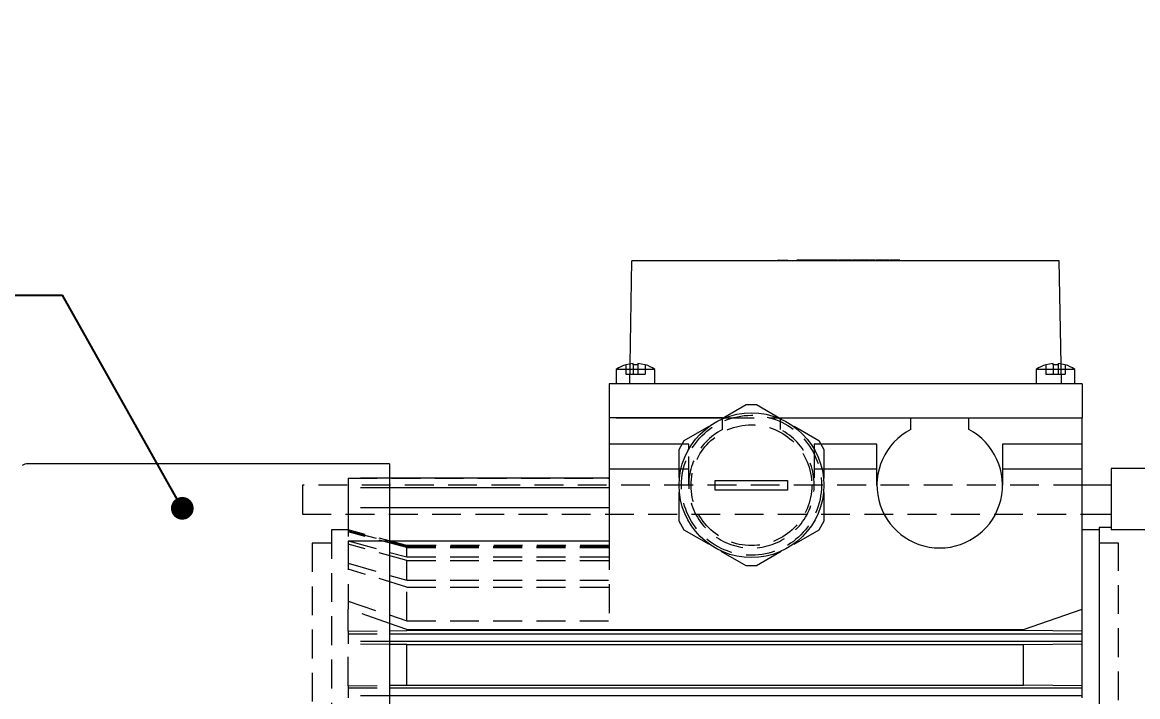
# Model space of a CAD drawing. Header units: millimetres. Extents: x 0 to 3953, y 1 to 2793.
# Drawn here: x 654.6 to 885.6, y 946.8 to 1086.5 of the extents above; entities that cross this region are included whole.
import ezdxf

# ---------------------------------------------------------------- set-up
doc = ezdxf.new("R2010")
doc.units = ezdxf.units.MM
doc.header["$LTSCALE"] = 4.7
doc.linetypes.add('HIDDEN', pattern=[1.905, 1.27, -0.635])
doc.layers.add('D', color=1, linetype='Continuous')
doc.styles.add('SLDTEXTSTYLE1', font='TXT', dxfattribs={"width": 0.75})
doc.styles.add('SLDTEXTSTYLE5', font='TXT', dxfattribs={"width": 0.7})
doc.dimstyles.new('SLDDIMSTYLE0', dxfattribs={"dimtxt": 22.38375, "dimasz": 11.75, "dimexe": 0, "dimexo": 0.0625, "dimgap": 5.595937, "dimtad": 1, "dimrnd": 1e-09, "dimzin": 12, "dimdsep": 46, "dimtxsty": 'SLDTEXTSTYLE1', "dimsah": 1, "dimcen": 0.09, "dimadec": 0, "dimazin": 3, "dimtfac": 1, "dimtofl": 0, "dimtmove": 0, "dimatfit": 3, "dimfxl": 0, "dimfrac": 2, "dimtolj": 1, "dimtzin": 12, "dimarcsym": 0})
doc.dimstyles.new('SLDDIMSTYLE2', dxfattribs={"dimtxt": 0.18, "dimasz": 4.7, "dimexe": 0, "dimexo": 0.0625, "dimgap": 0, "dimtad": 0, "dimtih": 1, "dimtoh": 1, "dimdec": 0, "dimrnd": 1e-09, "dimzin": 0, "dimdsep": 46, "dimtxsty": 'Standard', "dimblk1": 'DOT', "dimblk2": 'DOT', "dimsah": 1, "dimcen": 0.09, "dimadec": 0, "dimazin": 0, "dimtfac": 4.7, "dimtdec": 0, "dimtofl": 0, "dimtmove": 0, "dimatfit": 3, "dimldrblk": 'DOT', "dimfxl": 0, "dimfrac": 2, "dimtolj": 1, "dimtzin": 0, "dimarcsym": 0})

# ---------------------------------------------------------------- blocks, each defined once
blk = doc.blocks.new('_D_17')
at = {"layer": 'D'}
for p, q in [((964.99, 1308.59), (892.64, 1308.59)), ((897.29, 808.59), (897.29, 1308.59)), ((964.99, 808.59), (892.64, 808.59))]:
    blk.add_line(p, q, dxfattribs=at)
for points in [[(897.29, 1308.59), (894.94, 1296.84), (899.64, 1296.84)], [(897.29, 808.59), (899.64, 820.34), (894.94, 820.34)]]:
    blk.add_solid(points, dxfattribs=at)
at = {"layer": 'D', "insert": (868.44, 1110.38), "char_height": 22.384, "attachment_point": 1, "rotation": 90, "style": 'SLDTEXTSTYLE1'}
blk.add_mtext('500', dxfattribs=at)
blk = doc.blocks.new('_D_18')
at = {"layer": 'D'}
for p, q in [((1227.49, 2508.59), (533.59, 2508.59)), ((538.24, 2508.59), (538.24, 381.59)), ((727.49, 381.59), (533.59, 381.59))]:
    blk.add_line(p, q, dxfattribs=at)
for points in [[(538.24, 2508.59), (535.89, 2496.84), (540.59, 2496.84)], [(538.24, 381.59), (540.59, 393.34), (535.89, 393.34)]]:
    blk.add_solid(points, dxfattribs=at)
at = {"layer": 'D', "insert": (509.39, 1412.01), "char_height": 22.384, "attachment_point": 1, "rotation": 90, "style": 'SLDTEXTSTYLE1'}
blk.add_mtext('2127', dxfattribs=at)
blk = doc.blocks.new('SW_NOTE_4')
at = {"layer": 'D', "color": 0}
blk.add_line((-150.87, 0), (0, 0), dxfattribs=at)
at = {"layer": 'D', "color": 0, "insert": (-152.79, 29.25), "char_height": 22.384, "attachment_point": 1, "style": 'SLDTEXTSTYLE5'}
blk.add_mtext('1.5kW x 2P', dxfattribs=at)
blk = doc.blocks.new('_DOT')
at = {"color": 0, "linetype": 'ByBlock', "lineweight": -2}
blk.add_line((-0.5, 0), (-1, 0), dxfattribs=at)
at = {"color": 0, "linetype": 'ByBlock', "const_width": 0.5}
blk.add_lwpolyline([(-0.25, 0, 1), (0.25, 0, 1)], format="xyb", close=True, dxfattribs=at)

msp = doc.modelspace()

# ---------------------------------------------------------------- linework, layer by layer
at = {"color": 7, "linetype": 'Continuous', "lineweight": 15}
for p, q in [((780.52, 1015.698), (780.894, 1037.093)), ((781.773, 1037.093), (780.894, 1037.093)), ((793.015, 1037.093), (781.773, 1037.093)), ((795.136, 1037.093), (793.015, 1037.093)), ((855.151, 1037.093), (795.136, 1037.093)), ((811.123, 1037.193), (811.123, 1037.093)), ((811.154, 1037.193), (811.123, 1037.193)), ((811.154, 1037.193), (811.154, 1037.093)), ((811.154, 1037.193), (811.155, 1037.193)), ((811.154, 1037.193), (811.154, 1037.093)), ((811.154, 1037.193), (811.154, 1037.193)), ((811.155, 1037.193), (813.155, 1037.193)), ((811.155, 1037.193), (811.155, 1037.093)), ((811.155, 1037.193), (811.155, 1037.193)), ((811.155, 1037.193), (811.155, 1037.093)), ((813.174, 1037.193), (813.154, 1037.193)), ((813.155, 1037.093), (813.155, 1037.193)), ((813.174, 1037.093), (813.174, 1037.193)), ((813.177, 1037.193), (813.174, 1037.193)), ((813.177, 1037.093), (813.177, 1037.193)), ((815.049, 1037.193), (815.049, 1037.093)), ((815.245, 1037.193), (815.049, 1037.193)), ((815.245, 1037.093), (815.245, 1037.193)), ((816.909, 1037.193), (815.245, 1037.193)), ((816.909, 1037.093), (816.909, 1037.193)), ((819.708, 1037.193), (816.909, 1037.193)), ((819.708, 1037.193), (819.708, 1037.093)), ((820.718, 1037.193), (819.708, 1037.193)), ((821.728, 1037.193), (820.718, 1037.193)), ((821.728, 1037.093), (821.728, 1037.193)), ((822.042, 1037.193), (821.728, 1037.193)), ((822.042, 1037.193), (822.06, 1037.193)), ((822.063, 1037.193), (822.063, 1037.093)), ((822.081, 1037.193), (822.063, 1037.193)), ((822.775, 1037.193), (822.081, 1037.193)), ((822.962, 1037.193), (822.775, 1037.193)), ((823.499, 1037.193), (822.962, 1037.193)), ((823.499, 1037.193), (823.676, 1037.193)), ((824.474, 1037.193), (823.676, 1037.193)), ((824.468, 1037.193), (824.468, 1037.093)), ((824.552, 1037.193), (824.468, 1037.193)), ((825.763, 1037.193), (824.552, 1037.193)), ((825.967, 1037.193), (825.763, 1037.193)), ((826.399, 1037.193), (825.967, 1037.193)), ((826.399, 1037.193), (826.587, 1037.193)), ((827.617, 1037.193), (826.587, 1037.193)), ((827.617, 1037.193), (827.765, 1037.193)), ((827.971, 1037.193), (827.765, 1037.193)), ((828.136, 1037.193), (827.971, 1037.193)), ((829.572, 1037.193), (828.136, 1037.193)), ((829.738, 1037.193), (829.572, 1037.193)), ((829.948, 1037.193), (829.738, 1037.193)), ((829.948, 1037.193), (830.097, 1037.193)), ((831.216, 1037.193), (830.097, 1037.193)), ((831.216, 1037.193), (831.407, 1037.193)), ((831.823, 1037.193), (831.407, 1037.193)), ((832.03, 1037.193), (831.823, 1037.193)), ((833.23, 1037.193), (832.03, 1037.193)), ((833.23, 1037.193), (833.315, 1037.193)), ((833.315, 1037.093), (833.315, 1037.193)), ((834.114, 1037.193), (833.317, 1037.193)), ((834.114, 1037.193), (834.295, 1037.193)), ((834.818, 1037.193), (834.295, 1037.193)), ((835.009, 1037.193), (834.818, 1037.193)), ((835.709, 1037.193), (835.009, 1037.193)), ((835.727, 1037.193), (835.709, 1037.193)), ((835.725, 1037.193), (835.734, 1037.193)), ((835.727, 1037.093), (835.727, 1037.193)), ((836.233, 1037.193), (835.734, 1037.193)), ((836.355, 1037.193), (836.233, 1037.193)), ((836.355, 1037.193), (836.394, 1037.193)), ((836.394, 1037.093), (836.394, 1037.193)), ((857.273, 1037.093), (855.151, 1037.093)), ((868.515, 1037.093), (857.273, 1037.093)), ((869.394, 1037.093), (868.515, 1037.093)), ((869.767, 1015.698), (869.394, 1037.093)), ((777.644, 1014.593), (777.644, 1011.593)), ((781.644, 1014.593), (777.644, 1014.593)), ((781.144, 1015.812), (779.644, 1015.538)), ((779.644, 1015.538), (779.644, 1015.556)), ((781.144, 1015.538), (781.144, 1015.812)), ((782.144, 1015.538), (781.144, 1015.538)), ((785.644, 1014.593), (781.644, 1014.593)), ((782.144, 1015.812), (782.144, 1015.538)), ((783.644, 1015.538), (782.144, 1015.812)), ((783.644, 1015.556), (783.644, 1015.538)), ((785.644, 1011.593), (785.644, 1014.593)), ((864.644, 1014.593), (864.644, 1011.593)), ((868.644, 1014.593), (864.644, 1014.593)), ((868.144, 1015.812), (866.644, 1015.538)), ((866.644, 1015.538), (866.644, 1015.556)), ((868.144, 1015.538), (868.144, 1015.812)), ((869.144, 1015.538), (868.144, 1015.538)), ((872.644, 1014.593), (868.644, 1014.593)), ((869.144, 1015.812), (869.144, 1015.538)), ((870.644, 1015.538), (869.144, 1015.812)), ((870.644, 1015.556), (870.644, 1015.538)), ((872.644, 1011.593), (872.644, 1014.593)), ((776.144, 1011.593), (776.144, 1004.593)), ((777.644, 1011.593), (776.144, 1011.593)), ((872.644, 1011.593), (777.644, 1011.593)), ((874.144, 1011.593), (872.644, 1011.593)), ((874.144, 1011.593), (874.144, 1004.593)), ((776.144, 1004.593), (776.144, 999.093)), ((799.644, 1004.593), (776.144, 1004.593)), ((777.644, 1004.593), (799.644, 1004.593)), ((799.644, 1004.341), (799.644, 1004.593)), ((799.644, 1004.593), (800.259, 1004.593)), ((811.029, 1004.593), (811.644, 1004.593)), ((811.644, 1004.341), (811.644, 1004.593)), ((811.644, 1004.593), (838.644, 1004.593)), ((838.644, 1002.125), (838.644, 1004.593)), ((838.644, 1004.593), (850.644, 1004.593)), ((850.644, 1002.125), (850.644, 1004.593)), ((850.644, 1004.593), (874.144, 1004.593)), ((850.644, 1004.593), (872.644, 1004.593)), ((874.144, 999.093), (874.144, 1004.593)), ((792.644, 999.093), (776.144, 999.093)), ((776.144, 999.093), (776.144, 993.897)), ((792.644, 998.076), (792.644, 999.093)), ((818.644, 999.093), (818.644, 998.076)), ((831.644, 999.093), (818.644, 999.093)), ((831.644, 990.593), (831.644, 999.093)), ((874.144, 999.093), (857.644, 999.093)), ((857.644, 999.093), (857.644, 990.593)), ((874.144, 993.897), (874.144, 999.093)), ((730.644, 995.043), (655.77, 995.043)), ((730.644, 995.043), (730.644, 908.593)), ((791.012, 993.897), (776.144, 993.897)), ((776.144, 993.897), (776.144, 979.039)), ((831.644, 993.897), (820.275, 993.897)), ((874.144, 993.897), (857.644, 993.897)), ((874.144, 964.954), (874.144, 993.897)), ((903.444, 994.093), (880.144, 994.093)), ((880.144, 994.093), (880.144, 989.275)), ((776.144, 992.074), (730.644, 992.074)), ((776.144, 990.071), (730.644, 990.071)), ((880.144, 990.593), (874.144, 990.593)), ((880.144, 989.275), (880.144, 981.36)), ((776.144, 985.91), (730.644, 985.91)), ((874.144, 984.593), (880.144, 984.593)), ((880.144, 981.843), (877.644, 981.843)), ((877.644, 981.843), (877.644, 911.593)), ((877.644, 981.343), (874.144, 981.343)), ((903.444, 981.36), (880.144, 981.36)), ((730.644, 979.067), (776.144, 979.067)), ((776.144, 979.039), (730.644, 979.039)), ((862.015, 960.691), (874.144, 964.954)), ((874.144, 960.341), (874.144, 964.954)), ((734.273, 960.691), (730.644, 961.967)), ((730.644, 960.462), (734.273, 960.513)), ((730.644, 959.792), (874.144, 959.792)), ((734.273, 960.691), (734.273, 960.513)), ((734.273, 960.691), (862.015, 960.691)), ((862.015, 960.513), (734.273, 960.513)), ((862.015, 960.691), (862.015, 960.513)), ((874.144, 960.341), (862.015, 960.513)), ((874.144, 959.792), (874.144, 960.341)), ((874.144, 958.193), (874.144, 959.792)), ((874.144, 958.193), (730.644, 958.193)), ((734.273, 957.58), (730.644, 957.626)), ((734.273, 957.58), (862.015, 957.58)), ((734.273, 949.206), (734.273, 957.58)), ((862.015, 957.58), (874.144, 957.732)), ((862.015, 949.206), (862.015, 957.58)), ((874.144, 957.732), (874.144, 958.193)), ((874.144, 949.065), (874.144, 957.732)), ((730.644, 949.164), (734.273, 949.206)), ((730.644, 948.592), (874.144, 948.592)), ((734.273, 949.206), (862.015, 949.206)), ((874.144, 949.065), (862.015, 949.206)), ((874.144, 948.592), (874.144, 949.065)), ((874.144, 946.993), (874.144, 948.592)), ((874.144, 946.993), (730.644, 946.993)), ((874.144, 946.577), (874.144, 946.993))]:
    msp.add_line(p, q, dxfattribs=at)
at = {"color": 7, "linetype": 'HIDDEN', "lineweight": 0}
for p, q in [((811.126, 1037.193), (811.126, 1037.093)), ((811.144, 1037.193), (811.144, 1037.093)), ((811.144, 1037.193), (811.144, 1037.093)), ((811.144, 1037.193), (811.144, 1037.093)), ((811.145, 1037.193), (811.145, 1037.093)), ((811.145, 1037.193), (811.145, 1037.093)), ((811.145, 1037.193), (811.145, 1037.093)), ((811.145, 1037.193), (811.145, 1037.093)), ((811.146, 1037.193), (811.146, 1037.093)), ((811.146, 1037.193), (811.146, 1037.093)), ((811.146, 1037.193), (811.146, 1037.093)), ((811.146, 1037.193), (811.146, 1037.093)), ((811.147, 1037.193), (811.147, 1037.093)), ((811.147, 1037.193), (811.147, 1037.093)), ((811.147, 1037.193), (811.147, 1037.093)), ((811.147, 1037.193), (811.147, 1037.093)), ((811.148, 1037.193), (811.148, 1037.093)), ((811.149, 1037.193), (811.149, 1037.093)), ((811.149, 1037.193), (811.149, 1037.093)), ((811.15, 1037.193), (811.15, 1037.093)), ((811.15, 1037.193), (811.15, 1037.093)), ((811.151, 1037.193), (811.151, 1037.093)), ((811.151, 1037.193), (811.151, 1037.093)), ((811.151, 1037.193), (811.151, 1037.093)), ((811.151, 1037.193), (811.151, 1037.093)), ((811.153, 1037.193), (811.153, 1037.093)), ((811.153, 1037.193), (811.153, 1037.093)), ((811.153, 1037.193), (811.153, 1037.093)), ((811.153, 1037.193), (811.153, 1037.093)), ((811.229, 1037.093), (811.229, 1037.193)), ((811.232, 1037.093), (811.232, 1037.193)), ((811.354, 1037.193), (811.354, 1037.093)), ((811.357, 1037.193), (811.357, 1037.093)), ((811.376, 1037.193), (811.376, 1037.093)), ((811.376, 1037.193), (811.376, 1037.093)), ((811.451, 1037.093), (811.451, 1037.193)), ((811.454, 1037.093), (811.454, 1037.193)), ((811.454, 1037.093), (811.454, 1037.193)), ((811.457, 1037.093), (811.457, 1037.193)), ((811.465, 1037.193), (811.465, 1037.093)), ((811.569, 1037.193), (811.569, 1037.093)), ((811.662, 1037.193), (811.662, 1037.093)), ((811.699, 1037.193), (811.699, 1037.093)), ((811.761, 1037.193), (811.761, 1037.093)), ((811.761, 1037.193), (811.761, 1037.093)), ((811.835, 1037.093), (811.835, 1037.193)), ((811.838, 1037.093), (811.838, 1037.193)), ((811.84, 1037.193), (811.84, 1037.093)), ((811.992, 1037.093), (811.992, 1037.193)), ((811.992, 1037.093), (811.992, 1037.193)), ((812.044, 1037.193), (812.044, 1037.093)), ((812.044, 1037.193), (812.044, 1037.093)), ((812.047, 1037.193), (812.047, 1037.093)), ((812.047, 1037.193), (812.047, 1037.093)), ((812.068, 1037.193), (812.068, 1037.093)), ((812.068, 1037.193), (812.068, 1037.093)), ((812.07, 1037.093), (812.07, 1037.193)), ((812.093, 1037.193), (812.093, 1037.093)), ((812.093, 1037.193), (812.093, 1037.093)), ((812.275, 1037.093), (812.275, 1037.193)), ((812.275, 1037.093), (812.275, 1037.193)), ((812.275, 1037.193), (812.275, 1037.093)), ((812.278, 1037.193), (812.278, 1037.093)), ((812.278, 1037.193), (812.278, 1037.093)), ((812.299, 1037.193), (812.299, 1037.093)), ((812.299, 1037.193), (812.299, 1037.093)), ((812.306, 1037.093), (812.306, 1037.193)), ((812.317, 1037.093), (812.317, 1037.193)), ((812.324, 1037.193), (812.324, 1037.093)), ((812.324, 1037.193), (812.324, 1037.093)), ((812.392, 1037.093), (812.392, 1037.193)), ((812.647, 1037.193), (812.647, 1037.093)), ((812.786, 1037.093), (812.786, 1037.193)), ((812.843, 1037.193), (812.843, 1037.093)), ((812.843, 1037.193), (812.843, 1037.093)), ((812.848, 1037.193), (812.848, 1037.093)), ((812.851, 1037.193), (812.851, 1037.093)), ((812.873, 1037.093), (812.873, 1037.193)), ((812.893, 1037.093), (812.893, 1037.193)), ((812.914, 1037.193), (812.914, 1037.093)), ((812.915, 1037.193), (812.915, 1037.093)), ((812.915, 1037.193), (812.915, 1037.093)), ((812.916, 1037.193), (812.916, 1037.093)), ((812.916, 1037.193), (812.916, 1037.093)), ((812.916, 1037.093), (812.916, 1037.193)), ((812.916, 1037.093), (812.916, 1037.193)), ((812.917, 1037.193), (812.917, 1037.093)), ((812.917, 1037.193), (812.917, 1037.093)), ((812.917, 1037.193), (812.917, 1037.093)), ((812.919, 1037.193), (812.919, 1037.093)), ((812.919, 1037.193), (812.919, 1037.093)), ((812.921, 1037.193), (812.921, 1037.093)), ((812.922, 1037.193), (812.922, 1037.093)), ((812.922, 1037.193), (812.922, 1037.093)), ((812.922, 1037.193), (812.922, 1037.093)), ((812.944, 1037.093), (812.944, 1037.193)), ((812.947, 1037.093), (812.947, 1037.193)), ((813.05, 1037.093), (813.05, 1037.193)), ((813.053, 1037.093), (813.053, 1037.193)), ((813.097, 1037.093), (813.097, 1037.193)), ((813.144, 1037.193), (813.144, 1037.093)), ((813.144, 1037.193), (813.144, 1037.093)), ((813.144, 1037.193), (813.144, 1037.093)), ((813.145, 1037.093), (813.145, 1037.193)), ((813.145, 1037.193), (813.145, 1037.093)), ((813.145, 1037.093), (813.145, 1037.193)), ((813.146, 1037.193), (813.146, 1037.093)), ((813.146, 1037.093), (813.146, 1037.193)), ((813.146, 1037.193), (813.146, 1037.093)), ((813.147, 1037.193), (813.147, 1037.093)), ((813.147, 1037.093), (813.147, 1037.193)), ((813.147, 1037.093), (813.147, 1037.193)), ((813.148, 1037.093), (813.148, 1037.193)), ((813.149, 1037.193), (813.149, 1037.093)), ((813.15, 1037.193), (813.15, 1037.093)), ((813.15, 1037.093), (813.15, 1037.193)), ((813.151, 1037.093), (813.151, 1037.193)), ((813.151, 1037.193), (813.151, 1037.093)), ((813.151, 1037.193), (813.151, 1037.093)), ((813.152, 1037.193), (813.152, 1037.093)), ((813.153, 1037.093), (813.153, 1037.193)), ((813.153, 1037.193), (813.153, 1037.093)), ((813.153, 1037.093), (813.153, 1037.193)), ((813.154, 1037.193), (813.154, 1037.093)), ((813.154, 1037.193), (813.154, 1037.093)), ((813.155, 1037.193), (813.155, 1037.093)), ((815.059, 1037.193), (815.059, 1037.093)), ((815.144, 1037.193), (815.144, 1037.093)), ((815.234, 1037.193), (815.234, 1037.093)), ((815.254, 1037.093), (815.254, 1037.193)), ((815.307, 1037.093), (815.307, 1037.193)), ((815.317, 1037.093), (815.317, 1037.193)), ((816.241, 1037.193), (816.241, 1037.093)), ((816.569, 1037.193), (816.569, 1037.093)), ((816.579, 1037.193), (816.579, 1037.093)), ((816.639, 1037.093), (816.639, 1037.193)), ((816.649, 1037.093), (816.649, 1037.193)), ((816.693, 1037.093), (816.693, 1037.193)), ((816.703, 1037.093), (816.703, 1037.193)), ((816.859, 1037.093), (816.859, 1037.193)), ((816.869, 1037.093), (816.869, 1037.193)), ((816.919, 1037.093), (816.919, 1037.193)), ((816.967, 1037.193), (816.967, 1037.093)), ((816.997, 1037.193), (816.997, 1037.093)), ((817.114, 1037.193), (817.114, 1037.093)), ((817.612, 1037.193), (817.612, 1037.093)), ((817.652, 1037.093), (817.652, 1037.193)), ((817.662, 1037.093), (817.662, 1037.193)), ((817.676, 1037.093), (817.676, 1037.193)), ((817.699, 1037.193), (817.699, 1037.093)), ((817.725, 1037.093), (817.725, 1037.193)), ((817.735, 1037.093), (817.735, 1037.193)), ((817.754, 1037.093), (817.754, 1037.193)), ((817.761, 1037.193), (817.761, 1037.093)), ((817.761, 1037.093), (817.761, 1037.193)), ((817.998, 1037.093), (817.998, 1037.193)), ((818.738, 1037.093), (818.738, 1037.193)), ((819.027, 1037.093), (819.027, 1037.193)), ((819.027, 1037.193), (819.027, 1037.093)), ((819.128, 1037.093), (819.128, 1037.193)), ((819.138, 1037.093), (819.138, 1037.193)), ((819.818, 1037.193), (819.818, 1037.093)), ((819.982, 1037.193), (819.982, 1037.093)), ((820.046, 1037.093), (820.046, 1037.193)), ((820.056, 1037.093), (820.056, 1037.193)), ((820.064, 1037.093), (820.064, 1037.193)), ((820.074, 1037.093), (820.074, 1037.193)), ((820.091, 1037.193), (820.091, 1037.093)), ((820.093, 1037.093), (820.093, 1037.193)), ((820.101, 1037.193), (820.101, 1037.093)), ((820.103, 1037.093), (820.103, 1037.193)), ((820.12, 1037.193), (820.12, 1037.093)), ((820.124, 1037.093), (820.124, 1037.193)), ((820.153, 1037.093), (820.153, 1037.193)), ((820.187, 1037.193), (820.187, 1037.093)), ((820.199, 1037.093), (820.199, 1037.193)), ((820.209, 1037.093), (820.209, 1037.193)), ((820.293, 1037.193), (820.293, 1037.093)), ((820.294, 1037.093), (820.294, 1037.193)), ((820.628, 1037.093), (820.628, 1037.193)), ((820.725, 1037.193), (820.725, 1037.093)), ((820.741, 1037.093), (820.741, 1037.193)), ((820.816, 1037.093), (820.816, 1037.193)), ((820.864, 1037.093), (820.864, 1037.193)), ((820.864, 1037.193), (820.864, 1037.093)), ((820.874, 1037.093), (820.874, 1037.193)), ((820.874, 1037.093), (820.874, 1037.193)), ((821.16, 1037.093), (821.16, 1037.193)), ((821.243, 1037.093), (821.243, 1037.193)), ((821.248, 1037.193), (821.248, 1037.093)), ((821.248, 1037.093), (821.248, 1037.193)), ((821.364, 1037.093), (821.364, 1037.193)), ((821.387, 1037.093), (821.387, 1037.193)), ((821.387, 1037.093), (821.387, 1037.193)), ((821.452, 1037.093), (821.452, 1037.193)), ((821.462, 1037.093), (821.462, 1037.193)), ((821.545, 1037.093), (821.545, 1037.193)), ((821.618, 1037.093), (821.618, 1037.193)), ((821.644, 1037.193), (821.644, 1037.093)), ((821.645, 1037.093), (821.645, 1037.193)), ((821.718, 1037.093), (821.718, 1037.193)), ((821.728, 1037.093), (821.728, 1037.193)), ((822.06, 1037.193), (822.06, 1037.093)), ((822.234, 1037.193), (822.234, 1037.093)), ((822.237, 1037.193), (822.237, 1037.093)), ((822.364, 1037.193), (822.364, 1037.093)), ((822.466, 1037.093), (822.466, 1037.193)), ((822.472, 1037.093), (822.472, 1037.193)), ((822.635, 1037.093), (822.635, 1037.193)), ((822.642, 1037.093), (822.642, 1037.193)), ((823.087, 1037.193), (823.087, 1037.093)), ((823.098, 1037.193), (823.098, 1037.093)), ((823.129, 1037.193), (823.129, 1037.093)), ((823.573, 1037.093), (823.573, 1037.193)), ((823.689, 1037.193), (823.689, 1037.093)), ((823.794, 1037.193), (823.794, 1037.093)), ((824.031, 1037.093), (824.031, 1037.193)), ((824.303, 1037.193), (824.303, 1037.093)), ((824.311, 1037.193), (824.311, 1037.093)), ((824.404, 1037.193), (824.404, 1037.093)), ((824.473, 1037.193), (824.473, 1037.093)), ((824.542, 1037.093), (824.542, 1037.193)), ((824.545, 1037.093), (824.545, 1037.193)), ((824.629, 1037.193), (824.629, 1037.093)), ((824.633, 1037.193), (824.633, 1037.093)), ((824.701, 1037.093), (824.701, 1037.193)), ((824.705, 1037.093), (824.705, 1037.193)), ((824.818, 1037.093), (824.818, 1037.193)), ((824.82, 1037.193), (824.82, 1037.093)), ((824.824, 1037.093), (824.824, 1037.193)), ((824.828, 1037.193), (824.828, 1037.093)), ((825.317, 1037.193), (825.317, 1037.093)), ((825.353, 1037.093), (825.353, 1037.193)), ((825.359, 1037.093), (825.359, 1037.193)), ((825.462, 1037.093), (825.462, 1037.193)), ((825.548, 1037.193), (825.548, 1037.093)), ((825.641, 1037.093), (825.641, 1037.193)), ((825.994, 1037.193), (825.994, 1037.093)), ((825.999, 1037.193), (825.999, 1037.093)), ((826.017, 1037.193), (826.017, 1037.093)), ((826.184, 1037.093), (826.184, 1037.193)), ((826.201, 1037.093), (826.201, 1037.193)), ((826.245, 1037.193), (826.245, 1037.093)), ((826.263, 1037.193), (826.263, 1037.093)), ((826.278, 1037.193), (826.278, 1037.093)), ((826.279, 1037.193), (826.279, 1037.093)), ((826.438, 1037.093), (826.438, 1037.193)), ((826.454, 1037.093), (826.454, 1037.193)), ((826.703, 1037.193), (826.703, 1037.093)), ((826.703, 1037.193), (826.703, 1037.093)), ((826.741, 1037.193), (826.741, 1037.093)), ((826.742, 1037.193), (826.742, 1037.093)), ((827.179, 1037.193), (827.179, 1037.093)), ((827.251, 1037.193), (827.251, 1037.093)), ((827.356, 1037.193), (827.356, 1037.093)), ((828.238, 1037.193), (828.238, 1037.093)), ((828.241, 1037.193), (828.241, 1037.093)), ((828.381, 1037.193), (828.381, 1037.093)), ((828.383, 1037.193), (828.383, 1037.093)), ((828.844, 1037.093), (828.844, 1037.193)), ((828.944, 1037.193), (828.944, 1037.093)), ((829.404, 1037.193), (829.404, 1037.093)), ((829.407, 1037.193), (829.407, 1037.093)), ((829.547, 1037.193), (829.547, 1037.093)), ((829.55, 1037.193), (829.55, 1037.093)), ((830.432, 1037.193), (830.432, 1037.093)), ((830.536, 1037.193), (830.536, 1037.093)), ((830.609, 1037.093), (830.609, 1037.193)), ((831.046, 1037.193), (831.046, 1037.093)), ((831.047, 1037.193), (831.047, 1037.093)), ((831.085, 1037.193), (831.085, 1037.093)), ((831.085, 1037.193), (831.085, 1037.093)), ((831.333, 1037.193), (831.333, 1037.093)), ((831.35, 1037.193), (831.35, 1037.093)), ((831.508, 1037.093), (831.508, 1037.193)), ((831.51, 1037.093), (831.51, 1037.193)), ((831.525, 1037.093), (831.525, 1037.193)), ((831.543, 1037.093), (831.543, 1037.193)), ((831.587, 1037.193), (831.587, 1037.093)), ((831.604, 1037.193), (831.604, 1037.093)), ((831.771, 1037.093), (831.771, 1037.193)), ((831.789, 1037.093), (831.789, 1037.193)), ((831.793, 1037.093), (831.793, 1037.193)), ((832.147, 1037.193), (832.147, 1037.093)), ((832.239, 1037.093), (832.239, 1037.193)), ((832.326, 1037.193), (832.326, 1037.093)), ((832.429, 1037.193), (832.429, 1037.093)), ((832.434, 1037.193), (832.434, 1037.093)), ((832.471, 1037.093), (832.471, 1037.193)), ((832.959, 1037.093), (832.959, 1037.193)), ((832.963, 1037.193), (832.963, 1037.093)), ((832.967, 1037.093), (832.967, 1037.193)), ((832.97, 1037.193), (832.97, 1037.093)), ((833.082, 1037.193), (833.082, 1037.093)), ((833.087, 1037.193), (833.087, 1037.093)), ((833.155, 1037.093), (833.155, 1037.193)), ((833.159, 1037.093), (833.159, 1037.193)), ((833.242, 1037.193), (833.242, 1037.093)), ((833.246, 1037.193), (833.246, 1037.093)), ((833.32, 1037.093), (833.32, 1037.193)), ((833.384, 1037.093), (833.384, 1037.193)), ((833.477, 1037.093), (833.477, 1037.193)), ((833.485, 1037.093), (833.485, 1037.193)), ((833.757, 1037.193), (833.757, 1037.093)), ((833.994, 1037.093), (833.994, 1037.193)), ((834.099, 1037.093), (834.099, 1037.193)), ((834.215, 1037.193), (834.215, 1037.093)), ((834.659, 1037.093), (834.659, 1037.193)), ((834.69, 1037.093), (834.69, 1037.193)), ((834.701, 1037.093), (834.701, 1037.193)), ((835.146, 1037.193), (835.146, 1037.093)), ((835.152, 1037.193), (835.152, 1037.093)), ((835.316, 1037.193), (835.316, 1037.093)), ((835.321, 1037.193), (835.321, 1037.093)), ((835.424, 1037.093), (835.424, 1037.193)), ((835.55, 1037.093), (835.55, 1037.193)), ((835.553, 1037.093), (835.553, 1037.193)), ((835.725, 1037.093), (835.725, 1037.193)), ((836.244, 1037.093), (836.244, 1037.193)), ((779.644, 1015.538), (779.644, 1013.593)), ((780.449, 1011.593), (780.52, 1015.698)), ((781.144, 1015.538), (781.144, 1013.593)), ((782.144, 1015.538), (782.144, 1013.593)), ((783.644, 1015.538), (783.644, 1013.593)), ((866.644, 1015.538), (866.644, 1013.593)), ((868.144, 1015.538), (868.144, 1013.593)), ((869.144, 1015.538), (869.144, 1013.593)), ((869.839, 1011.593), (869.767, 1015.698)), ((870.644, 1015.538), (870.644, 1013.593)), ((779.644, 1013.593), (781.144, 1013.593)), ((781.144, 1013.593), (782.144, 1013.593)), ((782.144, 1013.593), (783.644, 1013.593)), ((866.644, 1013.593), (868.144, 1013.593)), ((868.144, 1013.593), (869.144, 1013.593)), ((869.144, 1013.593), (870.644, 1013.593)), ((791.719, 999.874), (804.569, 1007.293)), ((804.569, 1007.293), (806.719, 1007.293)), ((806.719, 1007.293), (819.569, 999.874)), ((799.644, 1002.125), (799.644, 1004.341)), ((800.259, 1004.593), (811.029, 1004.593)), ((811.644, 1002.125), (811.644, 1004.341)), ((790.644, 998.012), (791.719, 999.874)), ((790.644, 983.174), (790.644, 998.012)), ((792.644, 990.593), (792.644, 998.076)), ((818.644, 998.076), (818.644, 990.593)), ((819.569, 999.874), (820.644, 998.012)), ((820.644, 998.012), (820.644, 983.174)), ((792.644, 993.897), (791.012, 993.897)), ((820.275, 993.897), (818.644, 993.897)), ((722.144, 992.074), (722.144, 990.071)), ((730.644, 992.074), (722.144, 992.074)), ((722.144, 992.074), (776.144, 992.074)), ((712.644, 990.593), (712.644, 984.593)), ((874.144, 990.593), (712.644, 990.593)), ((722.144, 990.071), (722.144, 985.91)), ((730.644, 990.071), (722.144, 990.071)), ((712.644, 984.593), (874.144, 984.593)), ((722.144, 985.91), (722.144, 979.067)), ((730.644, 985.91), (722.144, 985.91)), ((791.719, 981.312), (790.644, 983.174)), ((820.644, 983.174), (819.569, 981.312)), ((718.644, 981.343), (718.644, 835.843)), ((722.144, 981.343), (718.644, 981.343)), ((734.273, 978.093), (722.144, 981.343)), ((722.144, 981.154), (734.273, 977.903)), ((734.273, 977.662), (722.144, 980.943)), ((804.569, 973.893), (791.719, 981.312)), ((819.569, 981.312), (806.719, 973.893)), ((714.644, 978.593), (714.644, 838.593)), ((718.644, 978.593), (714.644, 978.593)), ((722.144, 979.067), (730.644, 979.067)), ((722.144, 979.067), (722.144, 979.039)), ((722.144, 979.058), (734.273, 975.728)), ((722.144, 979.039), (722.144, 964.954)), ((730.644, 979.039), (722.144, 979.039)), ((734.273, 974.969), (722.144, 978.4)), ((734.273, 977.903), (734.273, 978.093)), ((776.144, 978.093), (734.273, 978.093)), ((734.273, 977.903), (776.144, 977.903)), ((734.273, 975.728), (734.273, 977.662)), ((734.273, 977.662), (776.144, 977.662)), ((776.144, 979.039), (776.144, 962.535)), ((881.644, 978.593), (877.644, 978.593)), ((881.644, 838.593), (881.644, 978.593)), ((734.273, 975.728), (776.144, 975.728)), ((734.273, 970.895), (734.273, 974.969)), ((734.273, 974.969), (776.144, 974.969)), ((722.144, 974.443), (734.273, 970.895)), ((734.273, 969.487), (722.144, 973.24)), ((806.719, 973.893), (804.569, 973.893)), ((734.273, 970.895), (776.144, 970.895)), ((734.273, 962.535), (734.273, 969.487)), ((734.273, 969.487), (776.144, 969.487)), ((722.144, 966.556), (734.273, 962.535)), ((722.144, 960.341), (722.144, 964.954)), ((730.644, 961.967), (722.144, 964.954)), ((734.273, 962.535), (776.144, 962.535)), ((722.144, 960.341), (730.644, 960.462)), ((722.144, 960.341), (722.144, 959.792)), ((722.144, 959.792), (722.144, 958.193)), ((722.144, 959.792), (730.644, 959.792)), ((730.644, 958.193), (722.144, 958.193)), ((722.144, 958.193), (722.144, 957.732)), ((722.144, 949.065), (722.144, 957.732)), ((730.644, 957.626), (722.144, 957.732)), ((722.144, 949.065), (730.644, 949.164)), ((722.144, 949.065), (722.144, 948.592)), ((722.144, 948.592), (722.144, 946.993)), ((722.144, 948.592), (730.644, 948.592)), ((722.144, 946.993), (722.144, 946.577)), ((730.644, 946.993), (722.144, 946.993))]:
    msp.add_line(p, q, dxfattribs=at)
at = {"color": 7, "linetype": 'Continuous', "lineweight": 15}
msp.add_circle((805.644, 990.593), 15, dxfattribs=at)
at = {"color": 7, "linetype": 'HIDDEN', "lineweight": 0}
for radius in [14.5, 12.5]:
    msp.add_circle((805.644, 990.593), radius, dxfattribs=at)
at = {"color": 7, "linetype": 'Continuous', "lineweight": 15}
for centre, radius, start, end in [((781.644, 1008.848), 7, 106.60155, 124.8499), ((781.644, 1008.848), 7, 55.1501, 73.39845), ((868.644, 1008.848), 7, 106.60155, 124.8499), ((868.644, 1008.848), 7, 55.1501, 73.39845), ((844.644, 990.593), 13, 117.48643, 62.51357), ((655.77, 993.043), 2, 90, 125)]:
    msp.add_arc(centre, radius, start, end, dxfattribs=at)
at = {"color": 7, "linetype": 'HIDDEN', "lineweight": 0}
msp.add_arc((805.644, 990.593), 13, 117.48643, 62.51357, dxfattribs=at)
at = {"color": 7, "linetype": 'Continuous', "lineweight": 15}
for points, knots in [([(798.144, 989.593), (798.144, 989.926), (798.144, 990.593), (798.144, 991.259), (798.144, 991.593)], [0, 0, 0, 0, 0.4999851, 1, 1, 1, 1]), ([(798.144, 991.593), (799.675, 991.593), (801.971, 991.593), (805.633, 991.593), (809.115, 991.593), (811.798, 991.593), (813.144, 991.593)], [0, 0, 0, 0, 0.3074542, 0.4610373, 0.7294788, 1, 1, 1, 1]), ([(813.144, 991.593), (813.144, 991.259), (813.144, 990.593), (813.144, 989.926), (813.144, 989.593)], [0, 0, 0, 0, 0.5000149, 1, 1, 1, 1]), ([(813.144, 989.593), (811.613, 989.593), (809.317, 989.593), (805.655, 989.593), (802.172, 989.593), (799.49, 989.593), (798.144, 989.593)], [0, 0, 0, 0, 0.3074542, 0.4610373, 0.7294788, 1, 1, 1, 1])]:
    msp.add_open_spline(points, degree=3, knots=knots, dxfattribs=at)

# ---------------------------------------------------------------- block references
at = {"layer": 'D'}
msp.add_blockref('SW_NOTE_4', (662.916, 1029.946), dxfattribs=at)

# ---------------------------------------------------------------- dimensions: what is measured, and where the dimension line sits
for base, p1, p2, picture, middle in [((538.241, 381.593), (1232.144, 2508.593), (732.144, 381.593), '_D_18', (538.241, 1445.093)), ((897.294, 1308.593), (969.644, 808.593), (969.644, 1308.593), '_D_17', (897.294, 1135.188))]:
    dim = msp.add_linear_dim(base=base, p1=p1, p2=p2, angle=90, dimstyle='SLDDIMSTYLE0', dxfattribs=at)
    dim.commit()
    dim.dimension.update_dxf_attribs({"geometry": picture, "text_midpoint": middle, "dimtype": 160})

# ---------------------------------------------------------------- leaders
msp.add_leader([(687.761, 985.815), (662.916, 1029.946)], dimstyle='SLDDIMSTYLE2', dxfattribs=at)

doc.saveas('drawing.dxf')
